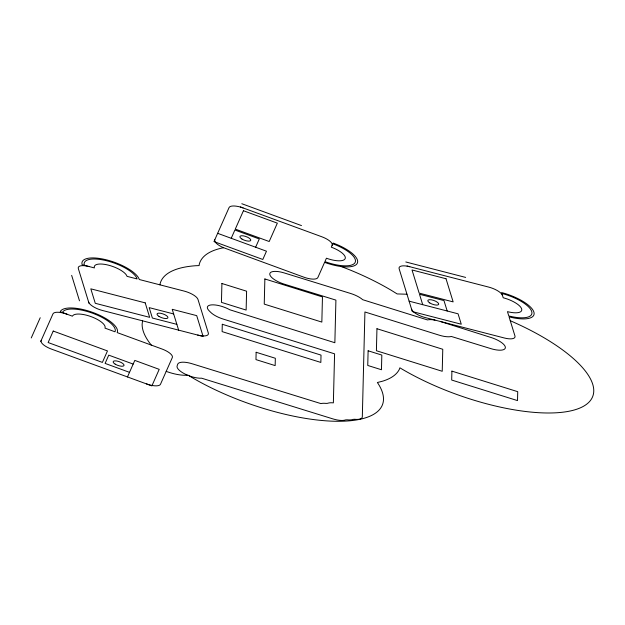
<?xml version="1.0" encoding="UTF-8"?>
<svg xmlns="http://www.w3.org/2000/svg" width="625" height="625" viewBox="0 0 625 625"><rect width="100%" height="100%" fill="white"/><g stroke="black" fill="none" stroke-linecap="round" stroke-linejoin="round"><path stroke-width="0.94" d="M142.57 320.828L142.141 324.078A127.141 44.109 19.6 0 0 150.891 344.594L151.328 345.102M159.961 284.844L160.102 283.789A127.141 44.109 19.6 0 1 195.789 265.719L199.109 265.586L199.273 264.336A127.141 44.109 19.6 0 1 222.531 247.93L223.633 247.742M31.25 337.953L40.211 317.742M40.742 341.43L52.969 313.875A13 4.508 19.6 0 1 67.008 314.211M127.469 376.945L134.805 360.406L159.211 369.352L151.875 385.883L51.523 349.117A13 4.508 19.6 0 1 41.148 340.516M231.219 238.289L234.883 230.016L259.297 238.961L255.625 247.227M406.969 294.227L397.164 293.938L391.344 290.344A127.141 44.109 19.6 0 0 348.773 269.461L341.195 266.516L342.148 266.641M435.008 320.102L434.117 319.938A15.313 5.312 19.6 0 0 427.477 319.93L362.734 299.719A15.313 5.312 19.6 0 0 350.617 293.469L284.328 272.969A15.313 5.312 19.6 0 0 269.766 274.062A15.313 5.312 19.6 0 0 284.273 284.148L335.914 300.117L334.859 342.727L229.836 309.781A15.313 5.312 19.6 0 0 212.008 304.859A15.313 5.312 19.6 0 0 209.125 310.766L210.625 312.273A15.313 5.312 19.6 0 0 223.234 319.078L334.586 353.836L333.367 402.867L332.422 402.789A15.313 5.312 19.6 0 0 327.625 403.312L326.172 403.414A15.313 5.312 19.6 0 0 320.898 403.594L192.281 363.805A15.313 5.312 19.6 0 0 177.703 364.242L177.125 365.945A15.313 5.312 19.6 0 0 187.062 374.992L187.703 375.25M405.813 261.969L465.641 277.414M407.055 266.023L488.641 287.078A13 4.508 19.6 0 1 502.484 295.445M409.109 301.164L458.063 313.805L461.266 324.211L412.312 311.578L399.141 268.773A13 4.508 19.6 0 1 409.773 266.719M173.656 313.945L149.18 307.625L152.383 318.039L176.859 324.352M440.336 321.477L491.117 337.523A15.313 5.312 19.6 0 1 505.367 347.625A15.313 5.312 19.6 0 1 490.555 348.539L451.391 336.484A15.313 5.312 19.6 0 1 439.242 335.18L364.922 311.977L362.32 416.781A15.313 5.312 19.6 0 1 354.516 419.281L353.062 419.383A15.313 5.312 19.6 0 1 347.039 419.797L345.594 419.898A15.313 5.312 19.6 0 1 332.695 418.836L201.633 378.195A15.313 5.312 19.6 0 1 189.852 376.086L189.273 375.875M166.203 371.367L167.711 371.914A26.008 9.023 19.6 0 0 185.734 375.281L188.266 375.242L190.961 376.914A127.141 44.109 19.6 0 0 332.82 421.195A127.141 44.109 19.6 0 0 377.938 383.328L377.359 382.523L382.609 381.18A127.141 44.109 19.6 0 0 399.32 369.383L399.906 367.805L401.219 368.617A127.141 44.109 19.6 0 0 580.078 407.953A127.141 44.109 19.6 0 0 511.453 321.234L510.266 320.734M241.812 203.719L301.484 225.586M240.391 206.938L321.758 236.75A13 4.508 19.6 0 1 332.133 245.352M217.656 233.32L266.477 251.203L262.812 259.469L213.984 241.586L229.062 207.594A13 4.508 19.6 0 1 243.102 207.93M133.172 364.078L108.758 355.141L105.094 363.406L129.508 372.352M447.18 310.992L443.977 300.578L419.5 294.266L422.703 304.672M178.641 330.141L172.227 309.312L196.703 315.633L203.117 336.461L102.492 310.484A13 4.508 19.6 0 1 88.648 302.117M89.008 303.273L78.328 268.57A13 4.508 19.6 0 1 88.961 266.523M71.656 275.367L79.484 300.82M62.391 312.523A28.031 9.727 19.6 0 1 92.656 313.25A28.031 9.727 19.6 0 1 115.016 331.797L104.977 328.117A17.336 6.016 19.6 0 0 91.148 316.648A17.336 6.016 19.6 0 0 72.43 316.195L60.227 311.727A30.336 10.523 19.6 0 1 92.984 312.516A30.336 10.523 19.6 0 1 117.18 332.594L161.938 348.984A13 4.508 19.6 0 1 172.305 357.594L160.492 384.234A13 4.508 19.6 0 1 146.453 383.898M84.336 265.328A28.031 9.727 19.6 0 1 107.266 260.914A28.031 9.727 19.6 0 1 137.102 278.945L127.039 276.344A17.336 6.016 19.6 0 0 108.586 265.195A17.336 6.016 19.6 0 0 94.398 267.922L82.164 264.766A30.336 10.523 19.6 0 1 106.984 259.984A30.336 10.523 19.6 0 1 139.273 279.508L184.148 291.086A13 4.508 19.6 0 1 197.984 299.453L208.312 333.008A13 4.508 19.6 0 1 197.672 335.055M332.82 243.789A28.031 9.727 19.6 0 1 355.18 262.344A28.031 9.727 19.6 0 1 324.922 261.617L326.43 258.219A17.336 6.016 19.6 0 0 345.148 258.664A17.336 6.016 19.6 0 0 331.312 247.187L333.148 243.055A30.336 10.523 19.6 0 1 357.352 263.133A30.336 10.523 19.6 0 1 324.594 262.352L317.875 277.508A13 4.508 19.6 0 1 303.836 277.172L223.289 247.602A13 4.508 19.6 0 1 214.805 239.75M501.875 293.477A28.031 9.727 19.6 0 1 531.711 311.508A28.031 9.727 19.6 0 1 508.781 315.922L507.469 311.641A17.336 6.016 19.6 0 0 521.648 308.914A17.336 6.016 19.6 0 0 503.195 297.758L501.594 292.555A30.336 10.523 19.6 0 1 533.883 312.07A30.336 10.523 19.6 0 1 509.07 316.852L514.945 335.938A13 4.508 19.6 0 1 504.305 337.984L425.437 317.633A13 4.508 19.6 0 1 411.602 309.266M221.914 283.5L221.445 302.367L246.133 310.07L246.602 291.203L221.914 283.5M222.289 324.273L222.109 331.609L320.844 362.438L321.023 355.102L222.289 324.273M256.141 352.273L255.961 359.609L275.156 365.602L275.344 358.266L256.141 352.273M264.867 278.953L264.242 304.109L321.844 322.086L322.461 296.93L264.867 278.953M368.117 350.789L367.75 365.461L381.461 369.742L381.828 355.07L368.117 350.789M376.953 328.727L376.406 350.734L442.227 371.281L442.773 349.273L376.953 328.727M451.906 371.133L451.688 380.047L517.508 400.594L517.734 391.68L451.906 371.133M53.227 331.055L48.133 342.539L102.383 362.414L107.477 350.93L53.227 331.055M243.438 210.727L235.289 229.102L269.195 241.516L277.344 223.148L243.438 210.727M446.023 278.742L412.023 269.969L419.148 293.109L453.141 301.883L446.023 278.742M145.211 302.875L90.82 288.836L95.273 303.297L149.664 317.336L145.211 302.875M115.172 364.141A5.781 2.008 19.6 0 0 124.016 365.531A5.781 2.008 19.6 0 0 116.586 360.961A5.781 2.008 19.6 0 0 115.172 364.141M158.992 316.406A5.781 2.008 19.6 0 0 167.883 317.867A5.781 2.008 19.6 0 0 160.547 313.273A5.781 2.008 19.6 0 0 158.992 316.406M241.922 239.039A5.781 2.008 19.6 0 0 250.758 240.43A5.781 2.008 19.6 0 0 243.328 235.852A5.781 2.008 19.6 0 0 241.922 239.039M429.789 302.953A5.781 2.008 19.6 0 0 438.68 304.414A5.781 2.008 19.6 0 0 431.344 299.82A5.781 2.008 19.6 0 0 429.789 302.953"/></g></svg>
